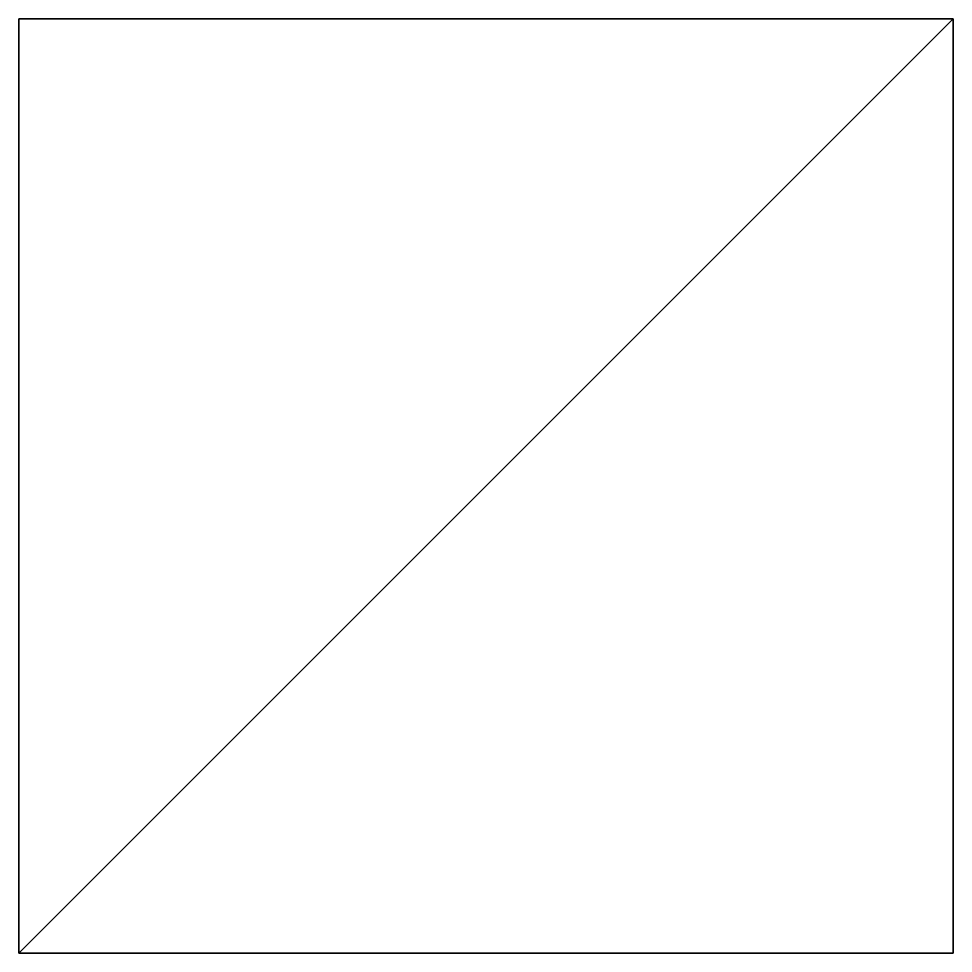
# Model space of a CAD drawing. Header units: metres. Extents: x -0.53 to 0.53, y -0.53 to 0.53.
import ezdxf

# ---------------------------------------------------------------- set-up
doc = ezdxf.new("R2010")
doc.units = ezdxf.units.M

msp = doc.modelspace()

# ---------------------------------------------------------------- meshes
at = {"layer": 'ETU_MODEL'}
mesh = msp.add_polyface(dxfattribs=at)
corners = [(-0.525, -0.525, -0.525), (0.525, -0.525, -0.525), (0.525, 0.525, -0.525), (-0.525, 0.525, -0.525), (-0.525, -0.525, 0.525), (0.525, -0.525, 0.525), (0.525, 0.525, 0.525), (-0.525, 0.525, 0.525)]
mesh.append_faces([[corners[k] for k in face] for face in [(0, 1, 2), (0, 2, 3), (4, 5, 6), (4, 6, 7), (0, 1, 5), (0, 5, 4), (2, 3, 7), (2, 7, 6), (1, 2, 6), (1, 6, 5), (0, 3, 7), (0, 7, 4)]])

doc.saveas('drawing.dxf')
